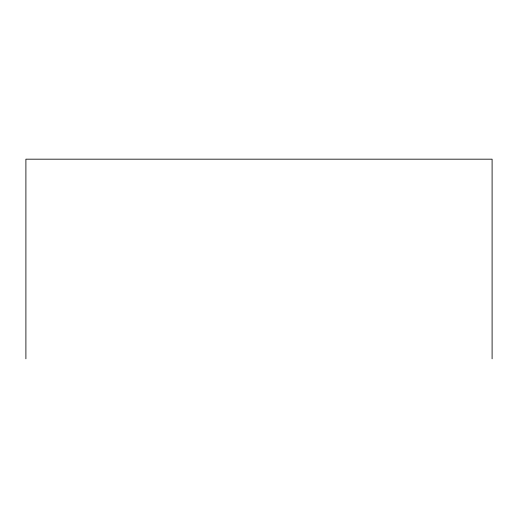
<?xml version="1.0" encoding="UTF-8"?>
<svg xmlns="http://www.w3.org/2000/svg" width="518" height="518" viewBox="0 0 518 518"><rect width="100%" height="100%" fill="white"/><g stroke="black" fill="none" stroke-linecap="round" stroke-linejoin="round"><path stroke-width="0.78" d="M492.1 358.819L492.1 159.181L25.9 159.181L25.9 358.819"/></g></svg>
